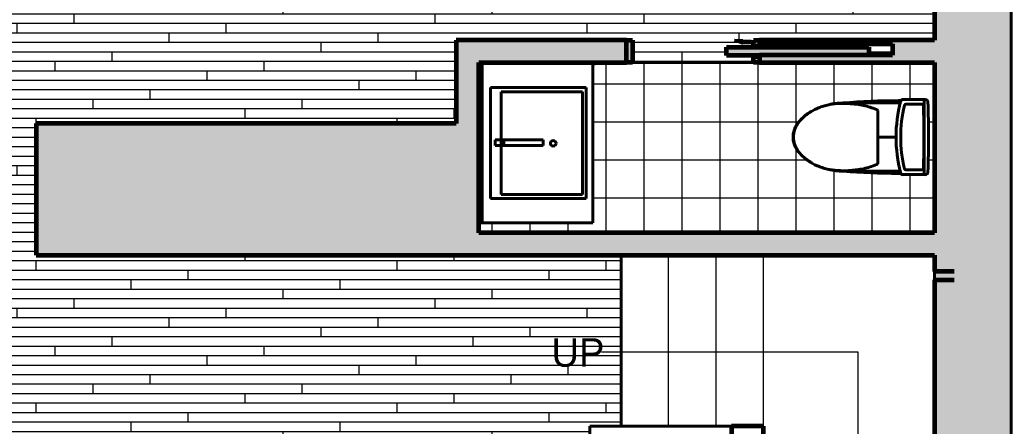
# Model space of a CAD drawing. Header units: inches. Extents: x 118 to 670, y -3413 to -2908.
# Drawn here: x 452.6 to 661.2, y -3248.1 to -3162.5 of the extents above; entities that cross this region are included whole.
import ezdxf

# ---------------------------------------------------------------- set-up
doc = ezdxf.new("R2010")
doc.units = ezdxf.units.IN
doc.header["$MEASUREMENT"] = 0
for name, color, linetype, lineweight in [('A-DETL', 90, 'Continuous', 40), ('A-DETL-GENF', 92, 'Continuous', 9), ('A-DOOR', 31, 'Continuous', 18), ('A-FLOR', 192, 'Continuous', 40), ('A-FLOR-PATT', 8, 'Continuous', 40), ('A-WALL', 113, 'Continuous', 18), ('A-WALL-PATT', 111, 'Continuous', 18), ('G-ANNO-TEXT', 231, 'Continuous', 9), ('I-WALL', 2, 'Continuous', 40), ('P-SANR-FIXT', 6, 'Continuous', 40), ('Q-CASE', 31, 'Continuous', 40)]:
    doc.layers.add(name, color=color, linetype=linetype, lineweight=lineweight)
doc.styles.add('Futura Lt BT', font='futural.TTF', dxfattribs={"height": 6})

# ---------------------------------------------------------------- blocks, each defined once
blk = doc.blocks.new('Toilet _TOTO LEGATO 3D_cleaned up - MS624214CEF-429084-UNIT 3 - LOWER LEVEL')
at = {"layer": 'P-SANR-FIXT', "color": 250}
for p, q in [((-7.91, 9.34), (-7.91, 13.95)), ((-7.91, 13.75), (7.92, 13.75)), ((-7.18, 14.54), (-7.15, 14.54)), ((-6.93, 13.23), (-6.93, 9.92)), ((6.93, 9.92), (6.93, 13.23)), ((7.15, 14.54), (7.18, 14.54)), ((7.92, 13.95), (7.92, 9.34)), ((-7.68, 8.33), (-7.68, 8.88)), ((-7.18, -3.31), (-7.18, 8.71)), ((-7.18, 8.7), (-7.15, 8.7)), ((7.18, -3.31), (7.18, 8.71)), ((7.68, 8.87), (7.68, 8.33)), ((0, 4.03), (0, 7.83)), ((0, 4.24), (0, 5.36)), ((0, 4.36), (0, 4.24)), ((0, 4.03), (0, 4.36)), ((0, 4.03), (0, 4.24)), ((-5.61, 4.03), (5.61, 4.03)), ((-7.09, -3.31), (-7.18, -3.31)), ((-7.09, -3.31), (-7.18, -3.31)), ((7.18, -3.31), (7.09, -3.31)), ((7.18, -3.31), (7.09, -3.31))]:
    blk.add_line(p, q, dxfattribs=at)
at = {"layer": 'P-SANR-FIXT', "color": 250, "flags": 128}
for points in [[(-6.02, 3.13), (-6.04, 3.07), (-6.06, 3.01)], [(-5.61, 4.03), (-5.67, 3.95), (-5.71, 3.87)], [(5.71, 3.87), (5.67, 3.95), (5.61, 4.03)], [(6.06, 3.01), (6.04, 3.07), (6.02, 3.13)]]:
    blk.add_lwpolyline(points, dxfattribs=at)
at = {"layer": 'P-SANR-FIXT', "color": 250}
for centre, radius, start, end in [((0, -182.17), 196.85, 87.8617, 92.1383), ((0, -182.17), 196.85, 89.9145, 90.0855), ((-7.32, 13.95), 0.591, 92.1383, 180), ((-6.58, 13.23), 0.348, 91.929, 180), ((0, -182.17), 195.86, 88.071, 91.929), ((6.58, 13.23), 0.348, 360, 88.071), ((7.33, 13.95), 0.591, 0, 87.8617), ((-7.32, 9.34), 0.591, 180, 255.5423), ((0, 37.75), 29.92, 255.5423, 284.4577), ((-6.58, 9.92), 0.348, 180, 256.6907), ((0, 37.75), 28.94, 256.6907, 283.3093), ((6.58, 9.92), 0.348, 283.3093, 360), ((7.33, 9.34), 0.591, 284.4577, 0), ((130.13, 8.33), 137.8, 180, 184.8441), ((-130.13, 8.33), 137.8, 355.1559, 360), ((5.78, -3.31), 12.96, 180, 193.5517), ((-5.78, -3.31), 12.96, 346.4483, 360), ((3.9, -4.41), 10.87, 210.6767, 211.8641), ((-3.9, -4.41), 10.87, 328.0504, 329.259), ((3.9, -4.41), 10.87, 217.7104, 219.7726), ((-3.9, -4.41), 10.87, 320.2019, 322.2678), ((0, -8.61), 5.13, 237.4467, 240.5016), ((0, -8.96), 4.88, 236.2844, 303.7167), ((0, -8.61), 5.13, 248.2107, 251.2135), ((0, -8.61), 5.13, 288.789, 291.7895), ((0, -8.61), 5.13, 299.4994, 302.5551)]:
    blk.add_arc(centre, radius, start, end, dxfattribs=at)
for points in [[(-5.79, 3.7), (-5.98, 3.26), (-6.31, 2.36), (-6.68, 0.96), (-6.84, 0.02), (-6.9, -0.46)], [(-5.74, 3.81), (-5.75, 3.8), (-5.76, 3.78), (-5.78, 3.74), (-5.79, 3.71), (-5.79, 3.7)], [(-5.71, 3.87), (-5.71, 3.87), (-5.72, 3.85), (-5.74, 3.83), (-5.74, 3.81)], [(5.74, 3.81), (5.74, 3.82), (5.72, 3.85), (5.72, 3.87), (5.71, 3.87)], [(6.9, -0.46), (6.84, 0.02), (6.68, 0.96), (6.31, 2.36), (5.98, 3.26), (5.79, 3.7)], [(-6.9, -0.46), (-6.93, -0.74), (-6.99, -1.31), (-7.04, -1.88), (-7.06, -2.17)], [(7.06, -2.17), (7.04, -1.88), (6.99, -1.31), (6.93, -0.74), (6.9, -0.46)], [(-7.06, -2.17), (-7.1, -2.92), (-7.09, -4.42), (-6.88, -5.9), (-6.73, -6.64)], [(6.73, -6.64), (6.88, -5.9), (7.09, -4.42), (7.1, -2.92), (7.06, -2.17)], [(-5.18, -10.37), (-5.23, -10.3), (-5.32, -10.16), (-5.4, -10.02), (-5.44, -9.95)], [(-5.05, -10.56), (-5.1, -10.5), (-5.14, -10.43), (-5.18, -10.37)], [(5.18, -10.37), (5.14, -10.43), (5.1, -10.5), (5.05, -10.56)], [(5.43, -9.96), (5.4, -10.03), (5.31, -10.16), (5.23, -10.3), (5.18, -10.37)], [(-4.4, -11.42), (-4.43, -11.39), (-4.45, -11.35), (-4.48, -11.32)], [(4.48, -11.33), (4.45, -11.36), (4.42, -11.39), (4.4, -11.42)]]:
    blk.add_open_spline(points, degree=3, dxfattribs=at)
for points, knots in [([(5.79, 3.7), (5.79, 3.71), (5.79, 3.72), (5.78, 3.73), (5.78, 3.74), (5.77, 3.75), (5.77, 3.76), (5.76, 3.77), (5.76, 3.78), (5.76, 3.79), (5.75, 3.8), (5.74, 3.81), (5.74, 3.81)], [0, 0, 0, 0, 0.166667, 0.25, 0.333333, 0.416667, 0.5, 0.583333, 0.666667, 0.75, 0.833333, 1, 1, 1, 1]), ([(-6.73, -6.64), (-6.65, -7), (-6.46, -7.72), (-5.94, -9.12), (-5.2, -10.42), (-4.28, -11.58), (-3.76, -12.12), (-3.49, -12.37)], [0, 0, 0, 0, 0.166667, 0.333333, 0.666667, 0.833333, 1, 1, 1, 1]), ([(3.49, -12.37), (3.76, -12.12), (4.28, -11.58), (5.2, -10.42), (5.94, -9.12), (6.46, -7.72), (6.65, -7), (6.73, -6.64)], [0, 0, 0, 0, 0.166667, 0.333333, 0.666667, 0.833333, 1, 1, 1, 1]), ([(-4.58, -11.2), (-4.6, -11.17), (-4.69, -11.07), (-4.77, -10.96), (-4.83, -10.87)], [0.6308205, 0.6308205, 0.6308205, 0.6308205, 0.6666667, 0.779503, 0.779503, 0.779503, 0.779503]), ([(-3.49, -12.37), (-3.69, -12.19), (-3.92, -11.96), (-4.15, -11.71), (-4.18, -11.67)], [0, 0, 0, 0, 0.3333333, 0.3979979, 0.3979979, 0.3979979, 0.3979979]), ([(-2.71, -12.97), (-2.87, -12.87), (-3.14, -12.68), (-3.39, -12.46), (-3.49, -12.37)], [0.6542519, 0.6542519, 0.6542519, 0.6542519, 0.8571429, 1, 1, 1, 1]), ([(-3.49, -12.37), (-3.3, -12.55), (-2.9, -12.86), (-2.24, -13.25), (-1.52, -13.53), (-0.52, -13.76), (0.78, -13.76), (2.01, -13.38), (2.9, -12.86), (3.3, -12.55), (3.49, -12.37)], [0, 0, 0, 0, 0.1, 0.2, 0.3, 0.4, 0.6, 0.8, 0.9, 1, 1, 1, 1]), ([(3.49, -12.37), (3.29, -12.56), (3.03, -12.76), (2.76, -12.94), (2.71, -12.97)], [0, 0, 0, 0, 0.2857143, 0.3457481, 0.3457481, 0.3457481, 0.3457481]), ([(4.18, -11.67), (4.15, -11.71), (3.92, -11.96), (3.69, -12.19), (3.49, -12.37)], [0.6020926, 0.6020926, 0.6020926, 0.6020926, 0.6666667, 1, 1, 1, 1]), ([(4.83, -10.87), (4.77, -10.96), (4.68, -11.07), (4.6, -11.17), (4.58, -11.2)], [0.2205907, 0.2205907, 0.2205907, 0.2205907, 0.3333333, 0.3707003, 0.3707003, 0.3707003, 0.3707003]), ([(-2.28, -13.21), (-2.36, -13.17), (-2.48, -13.11), (-2.59, -13.04), (-2.64, -13.01)], [0.4864195, 0.4864195, 0.4864195, 0.4864195, 0.5714286, 0.6258889, 0.6258889, 0.6258889, 0.6258889]), ([(-1.58, -13.49), (-1.59, -13.49), (-1.64, -13.47), (-1.72, -13.44), (-1.83, -13.41), (-1.96, -13.35), (-2.09, -13.3), (-2.17, -13.26), (-2.2, -13.25)], [0.2391348, 0.2391348, 0.2391348, 0.2391348, 0.25, 0.2857143, 0.3214286, 0.3571429, 0.4285714, 0.4541068, 0.4541068, 0.4541068, 0.4541068]), ([(-0.75, -13.69), (-0.84, -13.67), (-0.98, -13.65), (-1.15, -13.61), (-1.28, -13.58), (-1.37, -13.56), (-1.43, -13.54), (-1.45, -13.53)], [0, 0, 0, 0, 0.0714286, 0.1071429, 0.1428571, 0.1785714, 0.1956596, 0.1956596, 0.1956596, 0.1956596]), ([(1.45, -13.53), (1.41, -13.54), (1.35, -13.56), (1.25, -13.59), (1.06, -13.63), (0.89, -13.66), (0.75, -13.69)], [0.8041925, 0.8041925, 0.8041925, 0.8041925, 0.8392857, 0.8660714, 0.8928571, 1, 1, 1, 1]), ([(2.2, -13.25), (2.17, -13.26), (2.05, -13.31), (1.91, -13.38), (1.75, -13.43), (1.67, -13.46), (1.61, -13.48), (1.58, -13.49)], [0.545761, 0.545761, 0.545761, 0.545761, 0.5714286, 0.6785714, 0.7053571, 0.7321429, 0.7607227, 0.7607227, 0.7607227, 0.7607227]), ([(2.64, -13.01), (2.59, -13.04), (2.48, -13.11), (2.36, -13.17), (2.28, -13.21)], [0.3741111, 0.3741111, 0.3741111, 0.3741111, 0.4285714, 0.513369, 0.513369, 0.513369, 0.513369])]:
    blk.add_open_spline(points, degree=3, knots=knots, dxfattribs=at)
blk = doc.blocks.new('BaseCabinet_Floating_vanity single_medicine cabinet - BaseCabinet_Floating_vanity single_medicine cabinet-1795513-UNIT 3 - LOWER LEVEL')
at = {"layer": 'Q-CASE', "color": 250}
for p, q in [((-16.14, 0), (-16.14, -24)), ((17.55, -24), (17.55, 0)), ((-16.14, -0.75), (17.61, -0.75)), ((3.85, -0.31), (6.32, -0.31)), ((-11.01, -2.5), (12.36, -2.5)), ((-11.01, -2.5), (-11.01, -22.62)), ((0.14, -13.58), (0.14, -3.44)), ((0.14, -3.44), (1.33, -3.44)), ((1.33, -3.44), (1.33, -13.58)), ((12.36, -22.62), (12.36, -2.5)), ((-10.14, -21.83), (-10.14, -4.7)), ((-10.14, -4.7), (11.49, -4.7)), ((0.14, -5.31), (1.14, -5.31)), ((0.96, -5.31), (0.42, -5.31)), ((11.49, -4.7), (11.49, -21.83)), ((1.33, -13.58), (0.14, -13.58)), ((-11.01, -22.62), (12.36, -22.62)), ((11.49, -21.83), (-10.14, -21.83)), ((-16.14, -24), (17.55, -24)), ((17.11, -24.25), (17.29, -24.25))]:
    blk.add_line(p, q, dxfattribs=at)
blk.add_circle((0.61, -15.69), 0.595, dxfattribs=at)
blk = doc.blocks.new('99c_Sliding Pocket Door - 28_ Pocket Door-1664952-UNIT 3 - LOWER LEVEL')
at = {"layer": 'A-DOOR', "lineweight": 40}
h = blk.add_hatch(color=135, dxfattribs=at)
h.paths.add_polyline_path([(13.21, 2.6), (11.95, 2.6), (11.95, -2.15), (13.21, -2.15)], flags=0)
h.paths.add_polyline_path([(-14.79, 2.6), (-14.79, 1.29), (-13.53, 1.29), (-13.53, 2.6)], flags=0)
h.paths.add_polyline_path([(-13.53, -0.84), (-14.79, -0.84), (-14.79, -2.15), (-13.53, -2.15), (-13.53, -1.36)], flags=0)
blk.add_hatch(color=135, dxfattribs=at).paths.add_polyline_path([(-14.79, 1.09), (-14.79, 1), (-37.76, 1), (-37.76, -0.64), (-7.79, -0.64), (-7.79, 1.09)], flags=0)
at = {"layer": 'A-DOOR', "color": 10, "lineweight": 60}
for p, q in [((-14.79, 2.6), (-13.53, 2.6)), ((-13.53, 2.6), (-13.53, 1.29)), ((11.95, 2.6), (13.21, 2.6)), ((11.95, -2.15), (11.95, 2.6)), ((-37.76, -0.64), (-37.76, 1)), ((-13.53, 1.29), (-14.79, 1.29)), ((-14.79, 1.09), (-7.79, 1.09)), ((-7.79, 1.09), (-7.79, -0.64)), ((-7.79, -0.64), (-37.76, -0.64)), ((-14.79, -0.84), (-13.53, -0.84)), ((-14.79, -1.36), (-14.79, -0.84)), ((-13.53, -0.84), (-13.53, -2.15)), ((-13.53, -2.15), (-14.79, -2.15)), ((13.21, -2.15), (11.95, -2.15))]:
    blk.add_line(p, q, dxfattribs=at)
at = {"layer": 'A-DOOR', "color": 250, "lineweight": 40}
for p, q in [((-13.04, -1.6), (-11.29, -1.6)), ((-13.04, -1.89), (-13.04, -1.6)), ((-13.04, -1.89), (-11.29, -1.89)), ((-11.29, -1.4), (-11.29, -1.6)), ((-11.29, -1.4), (-9.54, -2.15)), ((-11.29, -1.89), (-11.29, -2.09)), ((-11.29, -2.09), (-9.54, -2.15))]:
    blk.add_line(p, q, dxfattribs=at)
blk = doc.blocks.new('Casework 99 - Casework 99-1911135-UNIT 3 - LOWER LEVEL')
at = {"layer": 'Q-CASE', "color": 250}
for p, q in [((579.12, -3212.08), (579.12, -3248.08)), ((609.12, -3303.91), (622.63, -3313.38)), ((622.63, -3313.38), (628.27, -3311.32)), ((628.27, -3311.32), (626.55, -3322.19)), ((626.55, -3322.19), (632.25, -3320.11)), ((632.25, -3320.11), (645.12, -3329.12)), ((458.44, -3368.34), (434.44, -3368.34)), ((434.44, -3368.34), (434.44, -3392.34)), ((458.44, -3392.34), (458.44, -3368.34)), ((434.44, -3392.34), (458.44, -3392.34))]:
    blk.add_line(p, q, dxfattribs=at)

msp = doc.modelspace()

# ---------------------------------------------------------------- hatches: boundary and pattern name
at = {"layer": 'A-DETL-GENF'}
msp.add_hatch(color=55, dxfattribs=at).paths.add_polyline_path([(546.79, -3210.02), (546.79, -3185.59), (457.24, -3185.59), (457.24, -3210.02), (531.72, -3210.02)], flags=0)
at = {"layer": 'A-FLOR-PATT', "lineweight": 9}
h = msp.add_hatch(dxfattribs=at)
h.set_pattern_fill('FP_1', color=43, style=0, pattern_type=2)
h.set_pattern_definition([(0, (0, 0.8), (0, 2), []), (90, (0, 0.8), (-8, 8), [2, -28]), (90, (12, 4.8), (-8, 8), [2, -28])])
h.paths.add_polyline_path([(323.62, -3413.1), (326.56, -3413.1), (326.56, -3411.37), (315.62, -3411.37), (315.62, -3413.1)], flags=0)
h.paths.add_polyline_path([(636.25, -3395.12), (645.12, -3395.12), (645.12, -3329.12), (632.25, -3320.11), (626.55, -3322.19), (628.27, -3311.32), (622.63, -3313.38), (609.12, -3303.91), (609.12, -3395.12), (635.77, -3395.12)], flags=0)
h.paths.add_polyline_path([(329.4, -3395.12), (372.87, -3395.12), (372.87, -3360.37), (383, -3360.37), (383, -3365.12), (377.62, -3365.12), (377.62, -3395.12), (461.62, -3395.12), (461.62, -3365.12), (431, -3365.12), (431, -3360.37), (466.37, -3360.37), (466.37, -3371.11), (467.75, -3371.11), (467.75, -3368.86), (469.11, -3368.86), (469.11, -3369.19), (481.51, -3369.19), (481.62, -3368.76), (481.79, -3368.57), (481.89, -3368.49), (482.08, -3368.41), (482.27, -3368.39), (482.56, -3368.46), (482.64, -3368.49), (482.86, -3368.69), (482.92, -3368.76), (482.99, -3368.94), (483.03, -3369.19), (485.46, -3369.19), (485.57, -3368.76), (485.74, -3368.57), (485.92, -3368.46), (486.07, -3368.41), (486.22, -3368.39), (486.51, -3368.46), (486.66, -3368.54), (486.81, -3368.69), (486.87, -3368.76), (486.94, -3368.94), (486.98, -3369.19), (499.37, -3369.19), (499.37, -3368.86), (500.73, -3368.86), (500.73, -3371.11), (502.12, -3371.11), (502.12, -3371.25), (509.41, -3371.25), (509.41, -3370.17), (513.99, -3370.17), (513.99, -3370.04), (514.06, -3370.04), (514.06, -3370.17), (514.81, -3370.17), (514.81, -3370.04), (514.89, -3370.04), (514.89, -3370.17), (518.59, -3370.17), (518.59, -3370.04), (518.67, -3370.04), (518.67, -3370.17), (519.41, -3370.17), (519.41, -3370.04), (519.49, -3370.04), (519.49, -3370.17), (519.53, -3370.17), (519.53, -3370.04), (522.84, -3370.04), (522.84, -3370.17), (523.41, -3370.17), (523.41, -3370.04), (523.49, -3370.04), (523.49, -3370.17), (524.83, -3370.17), (524.83, -3370.04), (524.91, -3370.04), (524.91, -3370.17), (525.66, -3370.17), (525.66, -3370.04), (525.73, -3370.04), (525.73, -3370.17), (527.11, -3370.17), (527.11, -3370.04), (527.19, -3370.04), (527.19, -3370.17), (527.94, -3370.17), (527.94, -3370.04), (528.01, -3370.04), (528.01, -3370.17), (533.26, -3370.17), (533.26, -3371.25), (578.37, -3371.25), (578.37, -3306.83), (575.25, -3306.83), (575.25, -3270.83), (578.37, -3270.83), (578.37, -3252.83), (572.55, -3252.83), (572.55, -3248.08), (579.12, -3248.08), (579.12, -3212.08), (455.99, -3212.08), (455.99, -3184.34), (544.41, -3184.34), (544.41, -3166.75), (581.55, -3166.75), (581.55, -3171.5), (607.03, -3171.5), (607.03, -3170.19), (608.29, -3170.19), (608.29, -3169.99), (601.29, -3169.99), (601.29, -3168.26), (631.26, -3168.26), (631.26, -3169.9), (636.29, -3169.9), (636.29, -3167.53), (608.29, -3167.53), (608.29, -3168.06), (607.03, -3168.06), (607.03, -3166.75), (645.12, -3166.75), (645.12, -3129.75), (615.75, -3129.75), (615.75, -3126.87), (614.25, -3126.87), (614.25, -3125.62), (578.25, -3125.62), (578.25, -3126.87), (576.75, -3126.87), (576.75, -3129.75), (550.12, -3129.75), (550.12, -2939.92), (504.57, -2939.92), (504.57, -2920.89), (465.27, -2920.89), (465.27, -2946.2), (387.33, -2946.2), (387.33, -2920.89), (315.62, -2920.89), (315.62, -2960.78), (255.37, -3023.46), (255.37, -3103), (315.62, -3163.25), (315.62, -3184.34), (327.62, -3184.34), (327.62, -3212.08), (313.99, -3212.08), (263.29, -3262.78), (263.29, -3271.06), (259.17, -3271.06), (259.17, -3329.4), (263.29, -3329.4), (263.29, -3340.33), (315.62, -3392.65), (315.62, -3395.12), (323.62, -3395.12)], flags=0)
h.paths.add_polyline_path([(434.44, -3392.34), (434.44, -3368.34), (458.44, -3368.34), (458.44, -3392.34)], flags=0)
h.paths.add_polyline_path([(479.7, -3371.11), (481.14, -3371.11), (481.28, -3370.37), (469.11, -3370.37), (469.11, -3371.11)], flags=0)
h.paths.add_polyline_path([(497.04, -3371.11), (499.37, -3371.11), (499.37, -3370.37), (487.21, -3370.37), (487.35, -3371.11), (488.37, -3371.11)], flags=0)
h.paths.add_polyline_path([(484.03, -3371.11), (485.09, -3371.11), (485.23, -3370.37), (483.26, -3370.37), (483.4, -3371.11)], flags=0)
h.paths.add_polyline_path([(361.47, -3335.55), (359.9, -3335.45), (358.31, -3335.13), (356.89, -3334.66), (355.53, -3334.01), (354.27, -3333.18), (353.17, -3332.19), (352.25, -3331.08), (351.5, -3329.88), (350.9, -3328.63), (350.41, -3327.35), (350.02, -3326.08), (349.61, -3324.27), (349.42, -3323.13), (349.25, -3321.65), (349.16, -3320.33), (349.08, -3318.15), (349, -3315.64), (349.04, -3314.49), (349.16, -3313.54), (349.21, -3313.31), (349.38, -3313.1), (351.42, -3313.1), (351.47, -3314.57), (351.61, -3316.51), (351.8, -3318.77), (352.02, -3320.62), (352.31, -3322.29), (352.47, -3323), (352.72, -3323.95), (353.02, -3324.88), (353.32, -3325.66), (353.67, -3326.4), (354.04, -3327.09), (354.65, -3327.94), (355.25, -3328.61), (356.14, -3329.32), (356.82, -3329.75), (357.69, -3330.16), (355.36, -3328.67), (353.51, -3325.78), (352.52, -3322.48), (352.16, -3320.26), (351.92, -3318), (351.58, -3313.18), (356.89, -3312.73), (361.58, -3312.6), (366.42, -3312.74), (371.35, -3313.2), (371.35, -3313.31), (371.01, -3318), (370.76, -3320.36), (370.35, -3322.77), (369.36, -3325.93), (367.57, -3328.68), (365.24, -3330.17), (366.12, -3329.75), (367.03, -3329.15), (367.78, -3328.5), (368.45, -3327.72), (369.02, -3326.86), (369.46, -3325.99), (369.84, -3325.09), (370.21, -3323.95), (370.48, -3322.92), (370.69, -3321.93), (370.84, -3321.06), (371.04, -3319.59), (371.29, -3317), (371.47, -3314.41), (371.51, -3313.31), (371.51, -3313.1), (373.55, -3313.1), (373.74, -3313.39), (373.78, -3313.58), (373.85, -3314.14), (373.92, -3315.17), (373.92, -3316.64), (373.68, -3321.65), (373.59, -3322.57), (373.43, -3323.7), (373.21, -3324.83), (372.91, -3326.08), (372.52, -3327.36), (372.03, -3328.63), (371.31, -3330.06), (370.68, -3331.08), (369.76, -3332.19), (368.66, -3333.18), (367.4, -3334.01), (366.02, -3334.67), (364.56, -3335.15), (362.83, -3335.46), (361.47, -3335.55)], flags=0)
h.paths.add_polyline_path([(537.37, -3329.86), (501.37, -3329.86), (501.37, -3318.72), (492.22, -3318.71), (492.24, -3302.72), (501.37, -3302.72), (501.37, -3298.82), (492.17, -3298.84), (492.13, -3282.86), (501.37, -3282.83), (501.37, -3279.5), (491.92, -3279.53), (491.88, -3263.54), (501.37, -3263.52), (501.37, -3251.86), (537.37, -3251.86), (537.37, -3282.63)], flags=0)
h.paths.add_polyline_path([(491, -3318.72), (488.97, -3318.72), (488.99, -3302.72), (491.02, -3302.72)], flags=0)
h.paths.add_polyline_path([(361.05, -3306.81), (358.27, -3306.57), (355.58, -3305.85), (353.05, -3304.67), (350.76, -3303.07), (348.79, -3301.1), (347.19, -3298.81), (346.01, -3296.29), (345.29, -3293.59), (345.05, -3290.81), (345.29, -3288.04), (346.01, -3285.34), (347.19, -3282.81), (348.79, -3280.53), (350.76, -3278.56), (353.05, -3276.96), (355.58, -3275.78), (358.31, -3275.05), (361.05, -3274.81), (363.83, -3275.06), (366.52, -3275.78), (369.05, -3276.96), (371.33, -3278.56), (373.31, -3280.53), (374.91, -3282.81), (376.08, -3285.34), (376.81, -3288.04), (377.05, -3290.81), (376.81, -3293.59), (376.08, -3296.29), (374.81, -3298.94), (373.31, -3301.1), (371.33, -3303.07), (369.05, -3304.67), (366.52, -3305.85), (363.83, -3306.57), (361.47, -3306.78)], flags=0)
h.paths.add_polyline_path([(488.92, -3298.85), (488.88, -3282.85), (490.9, -3282.84), (490.94, -3298.84)], flags=0)
h.paths.add_polyline_path([(488.67, -3279.53), (488.63, -3263.54), (490.65, -3263.53), (490.69, -3279.53)], flags=0)
h.paths.add_polyline_path([(361.47, -3267.03), (356.52, -3266.89), (351.58, -3266.42), (351.58, -3266.31), (351.98, -3261.08), (352.22, -3258.96), (352.58, -3256.86), (353.57, -3253.7), (355.41, -3250.92), (357.69, -3249.45), (356.61, -3250.01), (355.95, -3250.44), (355.22, -3251.05), (354.6, -3251.74), (353.92, -3252.75), (353.47, -3253.63), (353.09, -3254.54), (352.72, -3255.68), (352.45, -3256.71), (352.24, -3257.7), (352.09, -3258.57), (351.89, -3260.04), (351.64, -3262.63), (351.45, -3265.34), (351.42, -3266.32), (351.42, -3266.53), (349.38, -3266.53), (349.19, -3266.24), (349.15, -3266.05), (349.08, -3265.49), (349.01, -3264.46), (349.02, -3262.99), (349.25, -3257.98), (349.34, -3257.06), (349.51, -3255.93), (349.72, -3254.79), (350.02, -3253.55), (350.41, -3252.27), (350.9, -3251), (351.5, -3249.75), (352.25, -3248.55), (353.17, -3247.44), (354.27, -3246.45), (355.53, -3245.62), (356.91, -3244.96), (358.37, -3244.48), (360.1, -3244.17), (361.47, -3244.08), (363.03, -3244.18), (364.56, -3244.48), (366.04, -3244.97), (367.4, -3245.62), (368.66, -3246.45), (369.76, -3247.44), (370.68, -3248.55), (371.55, -3250.01), (372.03, -3251), (372.52, -3252.27), (373.04, -3254.09), (373.32, -3255.36), (373.51, -3256.5), (373.68, -3257.98), (373.77, -3259.3), (373.85, -3261.48), (373.93, -3263.98), (373.88, -3265.18), (373.78, -3266.09), (373.72, -3266.32), (373.55, -3266.53), (371.51, -3266.53), (371.47, -3265.13), (371.33, -3263.12), (371.14, -3261), (370.91, -3259.01), (370.62, -3257.34), (370.46, -3256.63), (370.21, -3255.68), (369.91, -3254.75), (369.61, -3253.97), (369.23, -3253.16), (368.89, -3252.53), (368.2, -3251.59), (367.54, -3250.9), (366.84, -3250.34), (366.11, -3249.88), (365.24, -3249.46), (367.57, -3250.95), (369.42, -3253.84), (370.41, -3257.14), (370.78, -3259.37), (371.05, -3262.24), (371.35, -3266.45), (366.03, -3266.9), (361.58, -3267.03)], flags=0)
h.paths.add_polyline_path([(447.27, -3158.21), (447.27, -3156.19), (463.27, -3156.19), (463.25, -3158.21)], flags=0)
h.paths.add_polyline_path([(439.27, -3158.21), (423.27, -3158.21), (423.27, -3156.19), (439.27, -3156.19)], flags=0)
h.paths.add_polyline_path([(399.28, -3158.2), (399.27, -3156.18), (415.27, -3156.15), (415.25, -3158.18)], flags=0)
h.paths.add_polyline_path([(463.25, -3154.96), (447.27, -3154.96), (447.27, -3150.21), (439.25, -3150.21), (439.25, -3154.96), (423.27, -3154.96), (423.27, -3150.21), (415.25, -3150.21), (415.25, -3154.93), (399.27, -3154.95), (399.25, -3150.21), (390.15, -3150.21), (390.15, -3142.45), (385.27, -3142.45), (385.27, -3126.47), (390.15, -3126.47), (390.15, -3118.64), (399.26, -3118.64), (399.26, -3113.95), (415.25, -3113.97), (415.27, -3118.64), (423.25, -3118.64), (423.26, -3113.96), (439.24, -3113.98), (439.26, -3118.64), (447.25, -3118.64), (447.26, -3113.96), (463.24, -3113.98), (463.26, -3118.64), (473.22, -3118.64), (473.22, -3126.46), (477.82, -3126.46), (477.82, -3142.44), (473.22, -3142.44), (473.22, -3150.21), (463.25, -3150.21), (463.25, -3152.14)], flags=0)
h.paths.add_polyline_path([(382.02, -3142.47), (382.02, -3126.47), (384.05, -3126.47), (384.05, -3142.47)], flags=0)
h.paths.add_polyline_path([(479.04, -3142.46), (479.04, -3126.46), (481.07, -3126.46), (481.07, -3142.46)], flags=0)
h.paths.add_polyline_path([(463.26, -3112.75), (447.26, -3112.74), (447.26, -3110.71), (463.26, -3110.73), (463.26, -3112.75)], flags=0)
h.paths.add_polyline_path([(439.26, -3112.75), (423.26, -3112.74), (423.27, -3110.71), (439.26, -3110.73), (439.26, -3112.75)], flags=0)
h.paths.add_polyline_path([(415.27, -3112.74), (399.27, -3112.72), (399.27, -3110.7), (415.27, -3110.72), (415.26, -3112.74)], flags=0)
h.paths.add_polyline_path([(415.25, -3073.38), (381.02, -3073.38), (381.02, -3056.14), (376.52, -3056.14), (376.52, -2999.7), (375.76, -2999.05), (374.71, -2998.03), (371.27, -2994.38), (370.86, -2993.91), (370.07, -2992.91), (369.14, -2991.58), (368.62, -2990.75), (367.97, -2989.58), (367.39, -2988.35), (366.91, -2987.04), (366.57, -2985.67), (366.42, -2984.08), (366.49, -2982.61), (366.74, -2981.27), (367.31, -2979.64), (367.89, -2978.44), (368.74, -2977.13), (369.75, -2975.94), (370.91, -2974.89), (372.33, -2973.92), (373.56, -2973.27), (375.15, -2972.7), (376.56, -2972.41), (377.93, -2972.31), (379.37, -2972.42), (380.93, -2972.77), (382.15, -2973.18), (383.66, -2973.85), (384.66, -2974.37), (385.65, -2974.95), (386.73, -2975.66), (388.24, -2976.81), (389.18, -2977.6), (390.82, -2979.07), (392.79, -2980.86), (393.01, -2981.09), (454.59, -2981.09), (455.6, -2980.12), (459.4, -2976.78), (459.86, -2976.41), (460.88, -2975.66), (462.35, -2974.72), (463.44, -2974.11), (464.52, -2973.58), (465.55, -2973.14), (466.89, -2972.7), (468.24, -2972.42), (469.76, -2972.31), (471.15, -2972.41), (472.62, -2972.74), (474.15, -2973.33), (475.42, -2973.99), (476.7, -2974.89), (477.86, -2975.94), (478.87, -2977.13), (479.72, -2978.44), (480.46, -2980.04), (480.87, -2981.28), (481.14, -2982.76), (481.2, -2984.23), (481.04, -2985.67), (480.7, -2987.04), (480.22, -2988.35), (479.64, -2989.58), (478.99, -2990.75), (478.29, -2991.86), (477.4, -2993.09), (476.34, -2994.38), (475.51, -2995.3), (474.25, -2996.61), (472.16, -2998.76), (471.34, -2999.5), (470.91, -2999.85), (470.91, -3056.14), (467.02, -3056.14), (467.02, -3073.38), (415.27, -3073.38)], flags=0)
h.paths.add_polyline_path([(470.91, -2996.37), (472.43, -2994.63), (473.7, -2993.07), (474.66, -2991.76), (475.15, -2991.02), (475.59, -2990.29), (476.05, -2989.43), (476.41, -2988.65), (476.72, -2987.83), (476.96, -2986.98), (477.12, -2986.08), (477.17, -2985.06), (477.11, -2984.26), (476.91, -2983.31), (476.61, -2982.43), (477.14, -2985.14), (476.41, -2988.37), (474.66, -2991.47), (473.1, -2993.53), (471.28, -2995.64), (470.91, -2996.06), (470.91, -2996.12)], flags=0)
h.paths.add_polyline_path([(376.52, -2996.17), (376.52, -2995.85), (375.16, -2994.29), (373.96, -2992.83), (372.73, -2991.13), (371.2, -2988.37), (370.47, -2985.06), (371, -2982.39), (370.69, -2983.33), (370.5, -2984.33), (370.44, -2985.36), (370.52, -2986.36), (370.76, -2987.4), (371.09, -2988.37), (371.5, -2989.31), (372.02, -2990.29), (372.54, -2991.15), (373.18, -2992.09), (373.73, -2992.83), (374.58, -2993.91), (376.28, -2995.9), (376.46, -2996.11)], flags=0)
h.paths.add_polyline_path([(458.69, -2981.09), (458.83, -2981.09), (460.84, -2979.54), (462.58, -2978.38), (465.43, -2976.95), (468.72, -2976.33), (471.36, -2976.95), (470.22, -2976.57), (469.45, -2976.39), (468.38, -2976.29), (467.42, -2976.34), (466.38, -2976.54), (465.38, -2976.84), (464.52, -2977.18), (463.43, -2977.7), (462.58, -2978.18), (461.67, -2978.75), (460.86, -2979.3), (459.72, -2980.14), (458.52, -2981.09), (458.62, -2981.09)], flags=0)
h.paths.add_polyline_path([(388.99, -2981.09), (389.08, -2981.08), (387.49, -2979.84), (386.28, -2978.97), (384.91, -2978.11), (384.18, -2977.7), (383.3, -2977.27), (382.52, -2976.95), (381.71, -2976.67), (380.93, -2976.46), (379.98, -2976.32), (378.89, -2976.31), (377.88, -2976.45), (377.15, -2976.62), (376.28, -2976.95), (378.94, -2976.32), (382.23, -2976.95), (385.22, -2978.47), (387.49, -2980.07), (388.78, -2981.09), (388.92, -2981.09)], flags=0)
h = msp.add_hatch(dxfattribs=at)
h.set_pattern_fill('FP_2', color=9, style=0, pattern_type=2)
h.set_pattern_definition([(0, (0, 0), (0, 8), []), (90, (0, 0), (-8, 5e-16), [])])
h.paths.add_polyline_path([(581.55, -3207.33), (645.12, -3207.33), (645.12, -3171.5), (549.16, -3171.5), (549.16, -3171.56), (573.16, -3171.56), (573.16, -3205.25), (549.16, -3205.25), (549.16, -3207.33), (580.29, -3207.33)], flags=0)
h.paths.add_polyline_path([(639.11, -3195.1), (638.4, -3195.09), (638.17, -3194.98), (638.06, -3194.86), (637.25, -3194.86), (631.13, -3194.7), (625.87, -3194.37), (625.87, -3194.27), (624.77, -3194.23), (623.65, -3194.11), (622.54, -3193.92), (621.47, -3193.63), (620.42, -3193.24), (619.22, -3192.62), (617.82, -3191.62), (617.61, -3191.45), (616.81, -3190.68), (616.19, -3189.86), (615.72, -3188.83), (615.67, -3188.7), (615.5, -3187.91), (615.44, -3187.18), (615.5, -3186.42), (615.75, -3185.44), (616.25, -3184.43), (616.33, -3184.29), (616.81, -3183.69), (617.83, -3182.75), (617.95, -3182.63), (619.43, -3181.63), (620.42, -3181.13), (621.47, -3180.74), (622.54, -3180.45), (623.65, -3180.26), (624.77, -3180.14), (625.87, -3180.1), (625.89, -3180), (632.34, -3179.62), (638.07, -3179.49), (638.28, -3179.33), (638.53, -3179.27), (643.26, -3179.29), (643.49, -3179.4), (643.66, -3179.59), (643.72, -3179.84), (643.83, -3183.89), (643.85, -3187.48), (643.83, -3190.48), (643.77, -3192.92), (643.7, -3194.66), (643.58, -3194.89), (643.38, -3195.05), (643.13, -3195.1), (642.42, -3195.1)], flags=0)
at = {"layer": 'A-WALL-PATT'}
for points in [[(649.25, -3217.25), (649.25, -3125.62), (645.12, -3125.62), (645.12, -3217.25)], [(652.28, -3413.1), (661.25, -3413.1), (661.25, -3125.62), (649.25, -3125.62), (649.25, -3413.1)], [(544.41, -3212.08), (549.16, -3212.08), (549.16, -3166.75), (544.41, -3166.75), (544.41, -3185.59), (546.79, -3185.59), (546.79, -3210.02), (544.41, -3210.02)], [(457.24, -3212.08), (458.49, -3212.08), (458.49, -3210.02), (457.24, -3210.02), (457.24, -3185.59), (458.49, -3185.59), (458.49, -3184.34), (455.99, -3184.34), (455.99, -3212.08)], [(458.49, -3185.59), (544.41, -3185.59), (544.41, -3184.34), (458.49, -3184.34)], [(618.43, -3212.08), (645.12, -3212.08), (645.12, -3207.33), (549.16, -3207.33), (549.16, -3212.08), (601.08, -3212.08)], [(531.72, -3212.08), (544.41, -3212.08), (544.41, -3210.02), (458.49, -3210.02), (458.49, -3212.08)], [(649.25, -3395.12), (649.25, -3215.5), (645.12, -3215.5), (645.12, -3395.12)]]:
    msp.add_hatch(color=8, dxfattribs=at).paths.add_polyline_path(points, flags=0)
h = msp.add_hatch(color=8, dxfattribs=at)
h.paths.add_polyline_path([(549.16, -3171.5), (580.29, -3171.5), (580.29, -3166.75), (549.16, -3166.75)], flags=0)
h.paths.add_polyline_path([(618.43, -3171.5), (645.12, -3171.5), (645.12, -3166.75), (608.29, -3166.75), (608.29, -3167.53), (636.29, -3167.53), (636.29, -3169.9), (608.29, -3169.9), (608.29, -3171.5)], flags=0)

# ---------------------------------------------------------------- linework, layer by layer
at = {"layer": 'A-DETL', "lineweight": 18}
for p, q in [((579.12, -3248.08), (579.12, -3212.08)), ((645.12, -3212.08), (579.12, -3212.08)), ((589.12, -3248.08), (589.12, -3212.08)), ((599.12, -3248.08), (599.12, -3212.08)), ((609.12, -3248.08), (609.12, -3212.08)), ((645.12, -3212.08), (645.12, -3359.12)), ((609.12, -3248.08), (579.12, -3248.08)), ((609.12, -3248.08), (609.12, -3359.12))]:
    msp.add_line(p, q, dxfattribs=at)
at = {"layer": 'A-FLOR', "color": 250}
msp.add_line((581.55, -3171.5), (607.03, -3171.5), dxfattribs=at)
at = {"layer": 'A-WALL', "color": 250, "lineweight": 40}
msp.add_line((661.25, -3413.1), (661.25, -3113.62), dxfattribs=at)
at = {"layer": 'G-ANNO-TEXT', "color": 7}
for p, q in [((575.16, -3232.47), (575.04, -3232.47)), ((629.07, -3232.47), (575.16, -3232.47)), ((629.07, -3306.37), (629.07, -3232.47))]:
    msp.add_line(p, q, dxfattribs=at)
at = {"layer": 'I-WALL', "color": 10, "lineweight": 60}
for p, q in [((645.12, -3129.75), (645.12, -3166.75)), ((544.41, -3166.75), (544.41, -3184.34)), ((580.29, -3166.75), (544.41, -3166.75)), ((580.29, -3171.5), (580.29, -3166.75)), ((645.12, -3166.75), (608.29, -3166.75)), ((608.29, -3166.75), (608.29, -3167.53)), ((608.29, -3167.53), (636.29, -3167.53)), ((636.29, -3167.53), (636.29, -3169.9)), ((549.16, -3207.33), (549.16, -3171.5)), ((549.16, -3171.5), (580.29, -3171.5)), ((636.29, -3169.9), (608.29, -3169.9)), ((608.29, -3169.9), (608.29, -3171.5)), ((608.29, -3171.5), (645.12, -3171.5)), ((645.12, -3171.5), (645.12, -3207.33)), ((544.41, -3184.34), (455.99, -3184.34)), ((455.99, -3184.34), (455.99, -3212.08)), ((645.12, -3207.33), (549.16, -3207.33)), ((455.99, -3212.08), (645.12, -3212.08)), ((645.12, -3212.08), (645.12, -3215.5)), ((649.25, -3215.5), (645.12, -3215.5)), ((645.12, -3217.25), (645.12, -3395.12)), ((645.12, -3217.25), (649.25, -3217.25)), ((609.12, -3248.08), (602.37, -3248.08)), ((602.37, -3248.08), (602.37, -3395.12)), ((609.12, -3395.12), (609.12, -3248.08))]:
    msp.add_line(p, q, dxfattribs=at)
at = {"layer": 'I-WALL', "color": 250}
for p, q in [((645.12, -3215.5), (645.12, -3217.25)), ((572.55, -3248.08), (602.37, -3248.08)), ((572.55, -3248.08), (572.55, -3252.83))]:
    msp.add_line(p, q, dxfattribs=at)

# ---------------------------------------------------------------- block references
at = {"layer": 'A-DOOR', "color": 250, "lineweight": 40, "rotation": 180}
msp.add_blockref('99c_Sliding Pocket Door - 28_ Pocket Door-1664952-UNIT 3 - LOWER LEVEL', (593.5, -3168.9), dxfattribs=at)
at = {"layer": 'P-SANR-FIXT', "color": 250, "rotation": 269.9999999999994}
msp.add_blockref('Toilet _TOTO LEGATO 3D_cleaned up - MS624214CEF-429084-UNIT 3 - LOWER LEVEL', (629.18, -3187.18), dxfattribs=at)
at = {"layer": 'Q-CASE', "color": 250, "rotation": 89.99999999999973}
msp.add_blockref('BaseCabinet_Floating_vanity single_medicine cabinet - BaseCabinet_Floating_vanity single_medicine cabinet-1795513-UNIT 3 - LOWER LEVEL', (549.16, -3189.11), dxfattribs=at)
at = {"layer": 'Q-CASE', "color": 250}
msp.add_blockref('Casework 99 - Casework 99-1911135-UNIT 3 - LOWER LEVEL', (0, 0), dxfattribs=at)

# ---------------------------------------------------------------- texts
at = {"layer": 'G-ANNO-TEXT', "color": 7, "insert": (564.49, -3229.56), "char_height": 6, "width": 11.514, "attachment_point": 1, "style": 'Futura Lt BT'}
msp.add_mtext('UP', dxfattribs=at)

doc.saveas('drawing.dxf')
